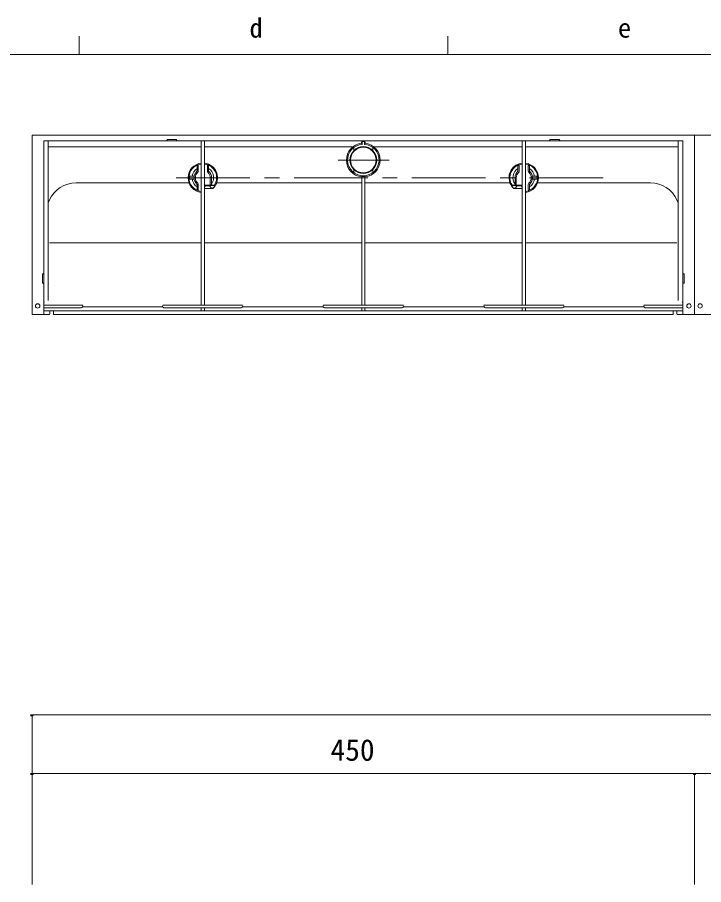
# Model space of a CAD drawing. Units: millimetres, scale not verified. Extents: x -1916 to 1917, y -1364 to 1364.
# Drawn here: x -1145 to -678, y 775 to 1364 of the extents above; entities that cross this region are included whole.
import ezdxf
from ezdxf.enums import TextEntityAlignment as Align

# ---------------------------------------------------------------- set-up
doc = ezdxf.new("R2010")
doc.units = ezdxf.units.MM
doc.header["$LTSCALE"] = 10
doc.linetypes.add('CHAIN1', pattern=[8, 5, -1, 1, -1])
for name, color, linetype, lineweight in [('0-5_A-6', 7, 'Continuous', 18), ('2-C', 7, 'Continuous', 18), ('3-C', 7, 'Continuous', 18), ('F-4', 7, 'Continuous', 18)]:
    doc.layers.add(name, color=color, linetype=linetype, lineweight=lineweight)
doc.styles.add('ＭＳ ゴシック', font='')
doc.styles.get('ＭＳ ゴシック').set_extended_font_data('MS Gothic')

msp = doc.modelspace()

# ---------------------------------------------------------------- linework, layer by layer
at = {"layer": '0-5_A-6'}
for p, q in [((-1133.62, 890.19), (-1135.62, 890.19)), ((-1134.62, 890.19), (1115.38, 890.19)), ((-1134.62, 890.19), (-1134.62, 774.7)), ((-1133.62, 850.22), (-1135.62, 850.22)), ((-1134.62, 850.22), (-234.62, 850.22)), ((-683.62, 850.22), (-685.62, 850.22)), ((-683.62, 850.22), (-685.62, 850.22)), ((-684.62, 850.22), (-684.62, 774.7))]:
    msp.add_line(p, q, dxfattribs=at)
for centre in [(-1134.62, 890.19), (-1134.62, 850.22), (-684.62, 850.22), (-684.62, 850.22)]:
    msp.add_arc(centre, 1, 180, 0, dxfattribs=at)
at = {"layer": '2-C'}
for p, q in [((-684.62, 1284.09), (-1134.62, 1284.09)), ((-1134.62, 1162.45), (-1134.62, 1284.09)), ((-1126.62, 1280.09), (-1126.62, 1162.09)), ((-1126.62, 1280.09), (-692.62, 1280.09)), ((-1123.59, 1280.09), (-1123.59, 1171.64)), ((-1036.42, 1280.99), (-1035.97, 1280.09)), ((-1019.71, 1168.58), (-1019.71, 1280.09)), ((-1017.53, 1168.58), (-1017.53, 1280.09)), ((-908.82, 1279.76), (-910.42, 1279.76)), ((-910.42, 1279.76), (-910.42, 1277.75)), ((-908.82, 1279.76), (-908.82, 1277.75)), ((-801.71, 1168.58), (-801.71, 1280.09)), ((-799.53, 1168.58), (-799.53, 1280.09)), ((-776.42, 1280.99), (-775.97, 1280.09)), ((-695.65, 1280.09), (-695.65, 1171.64)), ((-692.62, 1280.09), (-692.62, 1162.09)), ((-684.62, 1162.45), (-684.62, 1284.09)), ((-1123.59, 1276.13), (-1019.9, 1276.13)), ((-1123.59, 1274.68), (-1123.59, 1274.68)), ((-1123.59, 1273.88), (-1123.59, 1273.88)), ((-1123.59, 1273.38), (-1123.59, 1273.38)), ((-1123.59, 1273.09), (-1123.59, 1273.09)), ((-1017.34, 1276.13), (-916.67, 1276.13)), ((-916.12, 1275.47), (-916.12, 1275.58)), ((-916.12, 1273.53), (-916.12, 1273.46)), ((-916.12, 1273.53), (-916.12, 1273.46)), ((-910.42, 1277.75), (-910.86, 1278.49)), ((-908.82, 1277.75), (-908.38, 1278.49)), ((-903.12, 1275.58), (-903.12, 1275.47)), ((-903.12, 1275.58), (-903.12, 1275.47)), ((-903.12, 1273.53), (-903.12, 1275.47)), ((-903.12, 1273.46), (-903.12, 1273.53)), ((-903.12, 1273.53), (-903.12, 1273.46)), ((-902.57, 1276.13), (-801.9, 1276.13)), ((-799.34, 1276.13), (-695.65, 1276.13)), ((-695.65, 1274.68), (-695.65, 1274.68)), ((-695.65, 1273.88), (-695.65, 1273.88)), ((-695.65, 1273.38), (-695.65, 1273.38)), ((-695.65, 1273.09), (-695.65, 1273.09)), ((-1022.55, 1263.19), (-1022.55, 1259.65)), ((-1021.69, 1263.19), (-1021.69, 1259.65)), ((-1015.55, 1263.19), (-1015.55, 1259.65)), ((-1014.69, 1263.19), (-1014.69, 1259.53)), ((-804.55, 1263.19), (-804.55, 1259.53)), ((-803.69, 1263.19), (-803.69, 1259.65)), ((-797.55, 1263.19), (-797.55, 1259.65)), ((-796.69, 1263.19), (-796.69, 1259.65)), ((-1027.6, 1256.09), (-1024.47, 1256.09)), ((-1022.05, 1258.82), (-1022.05, 1258.81)), ((-1022.05, 1258.82), (-1022.05, 1258.81)), ((-1015.19, 1258.81), (-1015.19, 1258.82)), ((-916.12, 1260.72), (-916.12, 1260.66)), ((-916.12, 1258.61), (-916.12, 1258.72)), ((-910.71, 1168.45), (-910.71, 1256.07)), ((-910.21, 1256.03), (-910.21, 1256.03)), ((-909.03, 1256.03), (-909.03, 1256.03)), ((-908.53, 1256.07), (-908.53, 1168.45)), ((-903.12, 1260.66), (-903.12, 1260.72)), ((-903.12, 1258.72), (-903.12, 1258.61)), ((-804.05, 1258.81), (-804.05, 1258.82)), ((-797.19, 1258.82), (-797.19, 1258.81)), ((-797.19, 1258.82), (-797.19, 1258.81)), ((-791.64, 1256.09), (-794.77, 1256.09)), ((-1027.99, 1251.59), (-1104.72, 1251.59)), ((-1027.99, 1251.59), (-1104.72, 1251.59)), ((-1027.6, 1254.09), (-1024.47, 1254.09)), ((-1022.55, 1250.52), (-1022.55, 1246.99)), ((-1021.69, 1250.53), (-1021.69, 1246.99)), ((-1017.53, 1250.08), (-1013.06, 1250.08)), ((-1010.3, 1249.8), (-1017.53, 1249.8)), ((-1017.02, 1249.66), (-1017.02, 1249.66)), ((-1017.02, 1249.32), (-1017.02, 1249.66)), ((-1013.82, 1249.66), (-1013.82, 1249.66)), ((-1013.82, 1249.32), (-1013.82, 1249.66)), ((-1013.55, 1255.09), (-1013.55, 1250.5)), ((-1013.55, 1255.09), (-1013.55, 1250.5)), ((-1013.15, 1250.1), (-1013.09, 1250.1)), ((-1013.02, 1250.03), (-1011.91, 1250.03)), ((-1012.69, 1255.09), (-1012.69, 1250.5)), ((-1010.7, 1250.02), (-1010.3, 1249.8)), ((-910.71, 1251.59), (-1009.24, 1251.59)), ((-908.53, 1251.59), (-809.99, 1251.59)), ((-808.54, 1250.02), (-808.94, 1249.8)), ((-808.94, 1249.8), (-801.71, 1249.8)), ((-806.22, 1250.03), (-807.33, 1250.03)), ((-806.55, 1255.09), (-806.55, 1250.5)), ((-806.15, 1250.1), (-806.22, 1250.03)), ((-801.71, 1250.08), (-806.18, 1250.08)), ((-806.09, 1250.1), (-806.15, 1250.1)), ((-806.09, 1250.1), (-806.15, 1250.1)), ((-805.69, 1255.09), (-805.69, 1250.5)), ((-805.69, 1255.09), (-805.69, 1250.5)), ((-805.42, 1249.32), (-805.42, 1249.66)), ((-805.42, 1249.66), (-805.42, 1249.66)), ((-802.22, 1249.32), (-802.22, 1249.66)), ((-802.22, 1249.66), (-802.22, 1249.66)), ((-797.55, 1250.53), (-797.55, 1246.99)), ((-796.69, 1250.52), (-796.69, 1246.99)), ((-791.64, 1254.09), (-794.77, 1254.09)), ((-714.52, 1251.59), (-791.24, 1251.59)), ((-791.24, 1251.59), (-714.52, 1251.59)), ((-1017.53, 1247.69), (-1012.46, 1247.69)), ((-1017.02, 1249.32), (-1017.52, 1248.69)), ((-1017.22, 1247.69), (-1017.24, 1247.69)), ((-1013.82, 1249.32), (-1012.99, 1248.28)), ((-801.71, 1247.69), (-806.78, 1247.69)), ((-805.42, 1249.32), (-806.25, 1248.28)), ((-802.22, 1249.32), (-801.72, 1248.69)), ((-802.02, 1247.69), (-802, 1247.69)), ((-1122.68, 1239.99), (-1123.59, 1237.96)), ((-696.56, 1239.99), (-695.65, 1237.96)), ((-1123.59, 1210.89), (-1123.59, 1210.89)), ((-1123.59, 1209.29), (-1123.59, 1209.29)), ((-1122.68, 1210.89), (-1020.02, 1210.89)), ((-910.71, 1210.89), (-1017.22, 1210.89)), ((-908.53, 1210.89), (-802.02, 1210.89)), ((-799.22, 1210.89), (-696.56, 1210.89)), ((-695.65, 1210.89), (-695.65, 1210.89)), ((-695.65, 1209.29), (-695.65, 1209.29)), ((-1123.59, 1206.11), (-1123.59, 1206.12)), ((-695.65, 1206.11), (-695.65, 1206.12)), ((-1127.52, 1189.79), (-1126.62, 1190.24)), ((-1126.61, 1189.79), (-1127.52, 1189.79)), ((-1127.52, 1183.39), (-1126.61, 1183.39)), ((-1123.32, 1183.14), (-1123.32, 1183.14)), ((-695.91, 1183.14), (-695.91, 1183.14)), ((-691.72, 1183.39), (-692.62, 1182.94)), ((-1126.12, 1170.53), (-1126.62, 1170.53)), ((-1100.35, 1168.58), (-1126.62, 1168.58)), ((-1100.44, 1167.39), (-1100.09, 1168.06)), ((-1100.09, 1168.06), (-1100.44, 1167.39)), ((-1100.44, 1167.39), (-1045.76, 1167.39)), ((-1045.68, 1167.24), (-1046.08, 1168.02)), ((-991.69, 1168.58), (-1045.85, 1168.58)), ((-991.86, 1167.24), (-991.43, 1168.06)), ((-991.78, 1167.39), (-936.76, 1167.39)), ((-936.68, 1167.24), (-937.11, 1168.06)), ((-882.39, 1168.58), (-936.85, 1168.58)), ((-882.56, 1167.24), (-882.13, 1168.06)), ((-882.48, 1167.39), (-827.46, 1167.39)), ((-827.38, 1167.24), (-827.81, 1168.06)), ((-827.55, 1168.58), (-773.39, 1168.58)), ((-773.56, 1167.24), (-773.15, 1168.02)), ((-773.48, 1167.39), (-718.8, 1167.39)), ((-718.8, 1167.39), (-719.15, 1168.06)), ((-718.89, 1168.58), (-692.62, 1168.58)), ((-693.12, 1170.53), (-692.62, 1170.53)), ((-1123.12, 1162.09), (-1134.62, 1162.09)), ((-1101.18, 1166.77), (-1126.62, 1166.77)), ((-692.62, 1164.59), (-1126.62, 1164.59)), ((-1122.62, 1164.59), (-1122.62, 1162.59)), ((-1120.11, 1162.6), (-1120.11, 1164.59)), ((-699.63, 1162.1), (-1119.61, 1162.1)), ((-992.53, 1166.77), (-1045.01, 1166.77)), ((-1019.71, 1166.77), (-1019.71, 1164.58)), ((-1017.53, 1164.58), (-1017.53, 1166.77)), ((-936.01, 1166.77), (-883.23, 1166.77)), ((-910.71, 1166.77), (-910.71, 1164.58)), ((-909.62, 1162.09), (-909.62, 1162.1)), ((-908.53, 1166.77), (-908.53, 1164.58)), ((-826.65, 1166.77), (-774.23, 1166.77)), ((-801.71, 1164.58), (-801.71, 1166.77)), ((-799.53, 1166.77), (-799.53, 1164.58)), ((-718.06, 1166.77), (-692.62, 1166.77)), ((-699.13, 1162.6), (-699.13, 1164.59)), ((-696.62, 1164.59), (-696.62, 1162.59)), ((-696.12, 1162.09), (-684.62, 1162.09))]:
    msp.add_line(p, q, dxfattribs=at)
at = {"layer": '2-C', "color": 4, "linetype": 'CHAIN1', "lineweight": 5}
for p, q in [((-926.58, 1267.09), (-892.12, 1267.09)), ((-1036.61, 1255.09), (-744.62, 1255.09))]:
    msp.add_line(p, q, dxfattribs=at)
at = {"layer": '2-C'}
for points in [[(-1042.82, 1280.08), (-1042.82, 1280.99), (-1043.27, 1280.09)], [(-1042.82, 1280.99), (-1036.42, 1280.99), (-1036.42, 1280.08)], [(-910.86, 1278.49), (-910.86, 1279.09), (-910.42, 1279.76)], [(-908.38, 1278.49), (-908.38, 1279.09), (-908.82, 1279.76)], [(-782.82, 1280.08), (-782.82, 1280.99), (-783.27, 1280.09)], [(-776.42, 1280.08), (-776.42, 1280.99), (-782.82, 1280.99)], [(-916.12, 1275.58), (-916.12, 1275.47), (-916.12, 1273.53)], [(-916.12, 1260.72), (-916.12, 1260.66), (-916.12, 1258.72), (-916.12, 1258.61)], [(-903.12, 1260.72), (-903.12, 1260.66), (-903.12, 1258.72), (-903.12, 1258.61)], [(-1013.15, 1250.1), (-1013.09, 1250.1), (-1013.02, 1250.03)], [(-1127.52, 1189.79), (-1127.52, 1183.39), (-1126.62, 1182.94)], [(-692.63, 1189.79), (-691.72, 1189.79), (-692.62, 1190.24)], [(-691.72, 1189.79), (-691.72, 1183.39), (-692.63, 1183.39)], [(-1134.62, 1162.09), (-1134.62, 1162.45), (-1134.62, 1162.09)], [(-684.62, 1162.45), (-684.62, 1162.09), (-684.62, 1162.45)]]:
    msp.add_lwpolyline(points, dxfattribs=at)
for centre in [(-1130.82, 1167.99), (-688.42, 1167.99)]:
    msp.add_circle(centre, 1.5, dxfattribs=at)
for centre, radius, start, end in [((-909.62, 1267.09), 11.46, 96.2034, 264.53827), ((-909.62, 1267.09), 10.69, 94.30793, 85.69207), ((-909.62, 1267.09), 9.1, 135.57662, 224.42338), ((-909.62, 1267.09), 8.7, 90, 270), ((-909.62, 1267.09), 9.15, 44.70716, 135.29284), ((-909.62, 1267.09), 8.7, 270, 90), ((-909.62, 1267.09), 11.46, 275.46173, 83.7966), ((-909.62, 1267.09), 9.1, 315.57662, 44.42338), ((-1018.62, 1255.09), 10.01, 96.26765, 263.73235), ((-1018.62, 1255.09), 9.4, 97.51423, 262.48577), ((-1018.62, 1255.09), 7.34, 122.38037, 172.15812), ((-1022.12, 1263.19), 0.433, 360, 180.00967), ((-1018.62, 1255.09), 10.01, 316.00621, 83.73235), ((-1018.62, 1255.09), 9.4, 327.38263, 82.48531), ((-1015.12, 1263.19), 0.433, 359.99994, 180), ((-1018.62, 1255.09), 7.34, 323.8895, 57.61969), ((-800.62, 1255.09), 10.01, 96.26765, 223.99379), ((-800.62, 1255.09), 9.4, 97.51469, 212.61737), ((-800.62, 1255.09), 7.34, 122.38031, 216.1105), ((-804.12, 1263.19), 0.433, 0, 180.00006), ((-800.62, 1255.09), 10.01, 276.26765, 83.73235), ((-800.62, 1255.09), 9.4, 277.51423, 82.48577), ((-797.12, 1263.19), 0.433, 359.99033, 180), ((-800.62, 1255.09), 7.34, 7.84188, 57.61963), ((-1018.62, 1255.09), 9.04, 173.63196, 186.36597), ((-1018.62, 1255.09), 5.93, 132.65624, 227.22509), ((-1018.62, 1255.09), 5.07, 132.64231, 227.34572), ((-1022.82, 1259.65), 0.263, 312.18045, 0.3864), ((-1022.82, 1259.65), 0.263, 312.17918, 0.39014), ((-1022.82, 1259.65), 1.13, 312.64231, 0), ((-1014.42, 1259.65), 1.13, 180, 227.35769), ((-1018.62, 1255.09), 5.07, 0, 47.35769), ((-1018.62, 1255.09), 5.93, 0.00013, 48.47898), ((-909.62, 1267.09), 9.15, 224.70716, 270), ((-899.81, 1418.04), 162.34, 266.15056, 266.32699), ((-909.62, 1267.07), 11.05, 266.93076, 273.06924), ((-909.62, 1267.09), 9.15, 270, 315.29284), ((-919.43, 1418.04), 162.34, 273.67301, 273.84944), ((-800.62, 1255.09), 5.93, 131.52102, 179.99987), ((-800.62, 1255.09), 5.07, 132.64231, 180), ((-804.82, 1259.65), 1.13, 312.64231, 360), ((-796.42, 1259.65), 1.13, 180, 227.35769), ((-800.62, 1255.09), 5.07, 312.65428, 47.35769), ((-796.42, 1259.65), 0.263, 179.60986, 227.82082), ((-796.42, 1259.65), 0.263, 179.6136, 227.81955), ((-800.62, 1255.09), 5.93, 312.77491, 47.34376), ((-800.62, 1255.09), 9.04, 353.63403, 6.36804), ((-1104.72, 1231.89), 19.7, 90, 155.72076), ((-1018.62, 1255.09), 7.34, 187.84192, 237.61971), ((-1022.85, 1250.52), 0.3, 0.00205, 47.2231), ((-1022.85, 1250.52), 0.3, 0.00205, 47.2231), ((-1022.82, 1250.53), 1.13, 0, 47.41121), ((-1013.83, 1271.33), 21.93, 261.64324, 262.10051), ((-1016.15, 1254.83), 5.28, 262.39996, 266.35395), ((-1015.57, 1264.1), 14.56, 266.38834, 268.38953), ((-1015.41, 1270.92), 21.38, 268.47559, 269.97035), ((-1015.42, 1269.79), 20.25, 269.99301, 271.3715), ((-1015.39, 1267.47), 17.94, 271.48225, 272.93077), ((-1014.79, 1256), 6.45, 272.77448, 275.96692), ((-1013.74, 1245.9), 3.7, 94.57276, 95.92433), ((-1013.64, 1244.76), 4.85, 93.39827, 94.58756), ((-1013.48, 1242.05), 7.57, 92.52383, 93.39827), ((-1013.15, 1250.5), 0.4, 180.0066, 269.99311), ((-1013.09, 1250.5), 0.4, 270.00836, 359.99088), ((-1011.59, 1209.22), 40.82, 88.74441, 90.44455), ((-1018.62, 1255.09), 9.92, 315.97338, 325.98175), ((-1019.03, 1252.94), 9.28, 338.53372, 340.22118), ((-800.21, 1252.94), 9.28, 199.77882, 201.46628), ((-800.62, 1255.09), 9.92, 214.01825, 224.02662), ((-807.65, 1209.22), 40.82, 89.55545, 91.25559), ((-806.15, 1250.5), 0.4, 180.00912, 269.99164), ((-806.09, 1250.5), 0.4, 270.00689, 359.9934), ((-805.76, 1242.05), 7.57, 86.60173, 87.47617), ((-805.6, 1244.76), 4.85, 85.41244, 86.60173), ((-805.5, 1245.9), 3.7, 84.07567, 85.42724), ((-804.45, 1256), 6.45, 264.03308, 267.22552), ((-803.84, 1267.47), 17.94, 267.06923, 268.51775), ((-803.82, 1269.79), 20.25, 268.6285, 270.00699), ((-803.83, 1270.92), 21.38, 270.02965, 271.52441), ((-803.67, 1264.1), 14.56, 271.61047, 273.61166), ((-803.09, 1254.83), 5.28, 273.64605, 277.60004), ((-805.41, 1271.33), 21.93, 277.89949, 278.35676), ((-796.42, 1250.53), 1.13, 132.58879, 180), ((-800.62, 1255.09), 7.34, 302.38029, 352.15808), ((-796.39, 1250.52), 0.3, 132.7769, 179.99795), ((-796.39, 1250.52), 0.3, 132.7769, 179.99795), ((-714.52, 1231.89), 19.7, 24.27924, 90), ((-1022.12, 1246.99), 0.433, 180.00006, 360), ((-1012.21, 1248.9), 1, 218.26404, 315.97338), ((-1012.49, 1249.2), 1.5, 271.44051, 315.46202), ((-806.75, 1249.2), 1.5, 224.53798, 268.55949), ((-807.03, 1248.9), 1, 224.02662, 321.73596), ((-797.12, 1246.99), 0.433, 180, 359.99994), ((-1101.21, 1167.53), 0.757, 272.36085, 337.38368), ((-1098.82, 1166.54), 1.83, 152.29834, 157.63152), ((-1100.34, 1168.12), 0.454, 74.43911, 90.53472), ((-1045.22, 1168.53), 0.998, 207.83865, 210.43875), ((-1044.98, 1167.53), 0.757, 202.64361, 267.61186), ((-992.56, 1167.53), 0.757, 272.36085, 337.38368), ((-991.69, 1168.15), 0.424, 73.86181, 91.11202), ((-936.85, 1168.15), 0.424, 88.88798, 106.13819), ((-935.98, 1167.53), 0.757, 202.64361, 267.61185), ((-883.26, 1167.53), 0.757, 272.38815, 337.35639), ((-882.39, 1168.15), 0.424, 73.86181, 91.11202), ((-827.55, 1168.15), 0.424, 88.88798, 106.13819), ((-826.68, 1167.53), 0.757, 202.61632, 267.63915), ((-774.26, 1167.53), 0.757, 272.38814, 337.35639), ((-774.01, 1168.53), 0.998, 329.56125, 332.16135), ((-718.9, 1168.12), 0.454, 89.46528, 105.56089), ((-720.42, 1166.54), 1.83, 22.36848, 27.70166), ((-718.03, 1167.53), 0.757, 202.61632, 267.63915), ((-1123.12, 1162.59), 0.5, 270, 0), ((-1119.61, 1162.6), 0.5, 180.00101, 270.00211), ((-699.63, 1162.6), 0.5, 269.99789, 359.99899), ((-696.12, 1162.59), 0.5, 180, 270)]:
    msp.add_arc(centre, radius, start, end, dxfattribs=at)
at = {"layer": '3-C'}
for p, q in [((-234.62, 1284.09), (-684.62, 1284.09)), ((-684.62, 1162.45), (-684.62, 1284.09)), ((-673.12, 1162.09), (-684.62, 1162.09))]:
    msp.add_line(p, q, dxfattribs=at)
msp.add_lwpolyline([(-684.62, 1162.09), (-684.62, 1162.45), (-684.62, 1162.09)], dxfattribs=at)
msp.add_circle((-680.82, 1167.99), 1.5, dxfattribs=at)
at = {"layer": 'F-4'}
for p, q in [((-1102.57, 1338.76), (-1102.57, 1351.27)), ((-852.3, 1338.76), (-852.3, 1351.27)), ((-1915.97, 1338.76), (1900.73, 1338.76))]:
    msp.add_line(p, q, dxfattribs=at)

# ---------------------------------------------------------------- texts
at = {"layer": '0-5_A-6', "style": 'ＭＳ ゴシック'}
msp.add_text('450', height=14.66, dxfattribs=at).set_placement((-931.85, 854.5), align=Align.BOTTOM_LEFT)
at = {"layer": 'F-4', "style": 'ＭＳ ゴシック'}
for s, p in [('d', (-986.95, 1346.33)), ('e', (-736.67, 1346.33))]:
    msp.add_text(s, height=13.2, dxfattribs=at).set_placement(p, align=Align.BOTTOM_LEFT)

doc.saveas('drawing.dxf')
